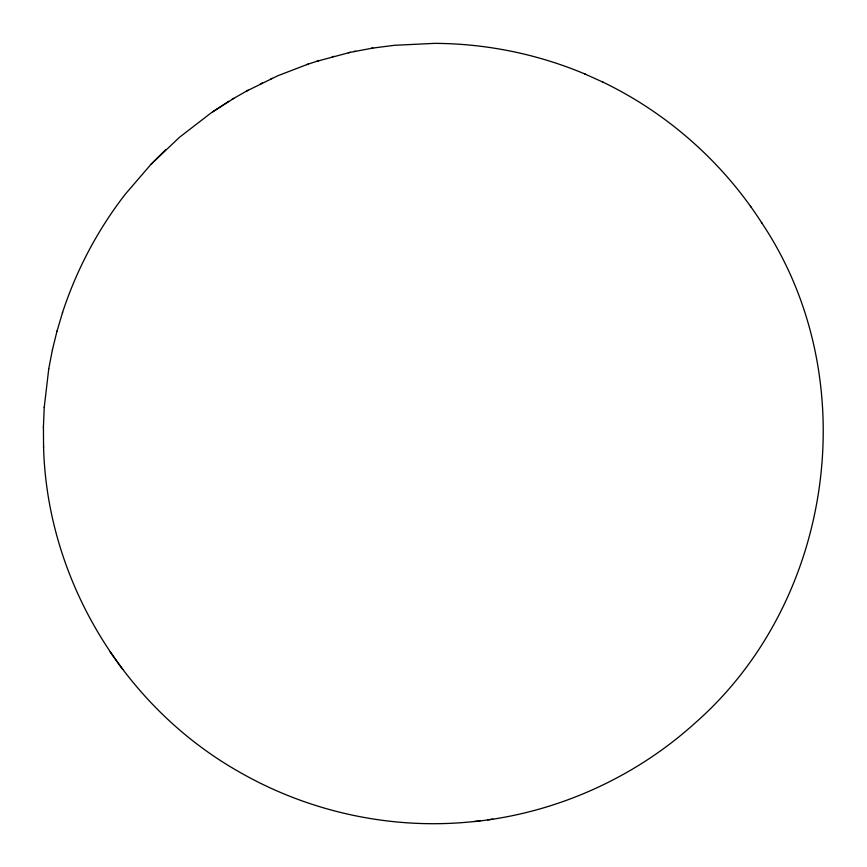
<?xml version="1.0" encoding="UTF-8"?>
<svg xmlns="http://www.w3.org/2000/svg" width="867" height="867" viewBox="0 0 867 867"><rect width="100%" height="100%" fill="white"/><g stroke="black" fill="none" stroke-linecap="round" stroke-linejoin="round"><path stroke-width="1.3" d="M480.112 820.821C396.848 831.215 310.494 813.289 237.959 771.186C123.331 705.901 47.067 579.232 43.578 447.274L43.599 446.646M43.393 427.377L44.239 407.252M44.217 407.49L48.769 368.703M48.736 368.811L52.443 349.704M62.446 312.954L62.576 312.413C76.545 269.8 97.808 229.625 125.303 194.186L150.999 164.307L179.436 137.333L211.158 112.862L233.787 98.35M52.388 349.975L57.049 330.923M56.962 331.346L62.576 312.413M165.532 149.85L150.999 164.307M228.758 101.341L212.621 111.832M246.835 90.927L277.852 75.732L308.078 64.125M231.988 99.38L248.179 90.157M260.338 83.926L262.43 82.939M270.807 78.951L272.13 78.333M316.932 61.264L350.366 52.302L372.843 48.075L394.247 45.312L434.616 43.361C486.051 43.578 537.377 53.992 584.792 73.944L585.528 74.269M306.669 64.591L319.164 60.538M332.234 56.734L333.73 56.377M348.361 52.779L350.366 52.302M353.953 51.532L355.524 51.251M370.913 48.422L372.843 48.075M474.455 821.558C555.649 813.138 633.723 778.306 694.359 723.674C834.325 601.622 865.494 378.315 762.05 223.339L761.443 222.418M487.774 819.803L492.759 819.163M602.37 81.888L603.02 82.17C667.731 113.36 723.403 162.801 762.05 223.339M584.792 73.944L603.02 82.17M110.055 651.735L122.756 669.497M750.399 206.118L750.898 206.888M43.415 426.943L43.578 447.274"/></g></svg>
